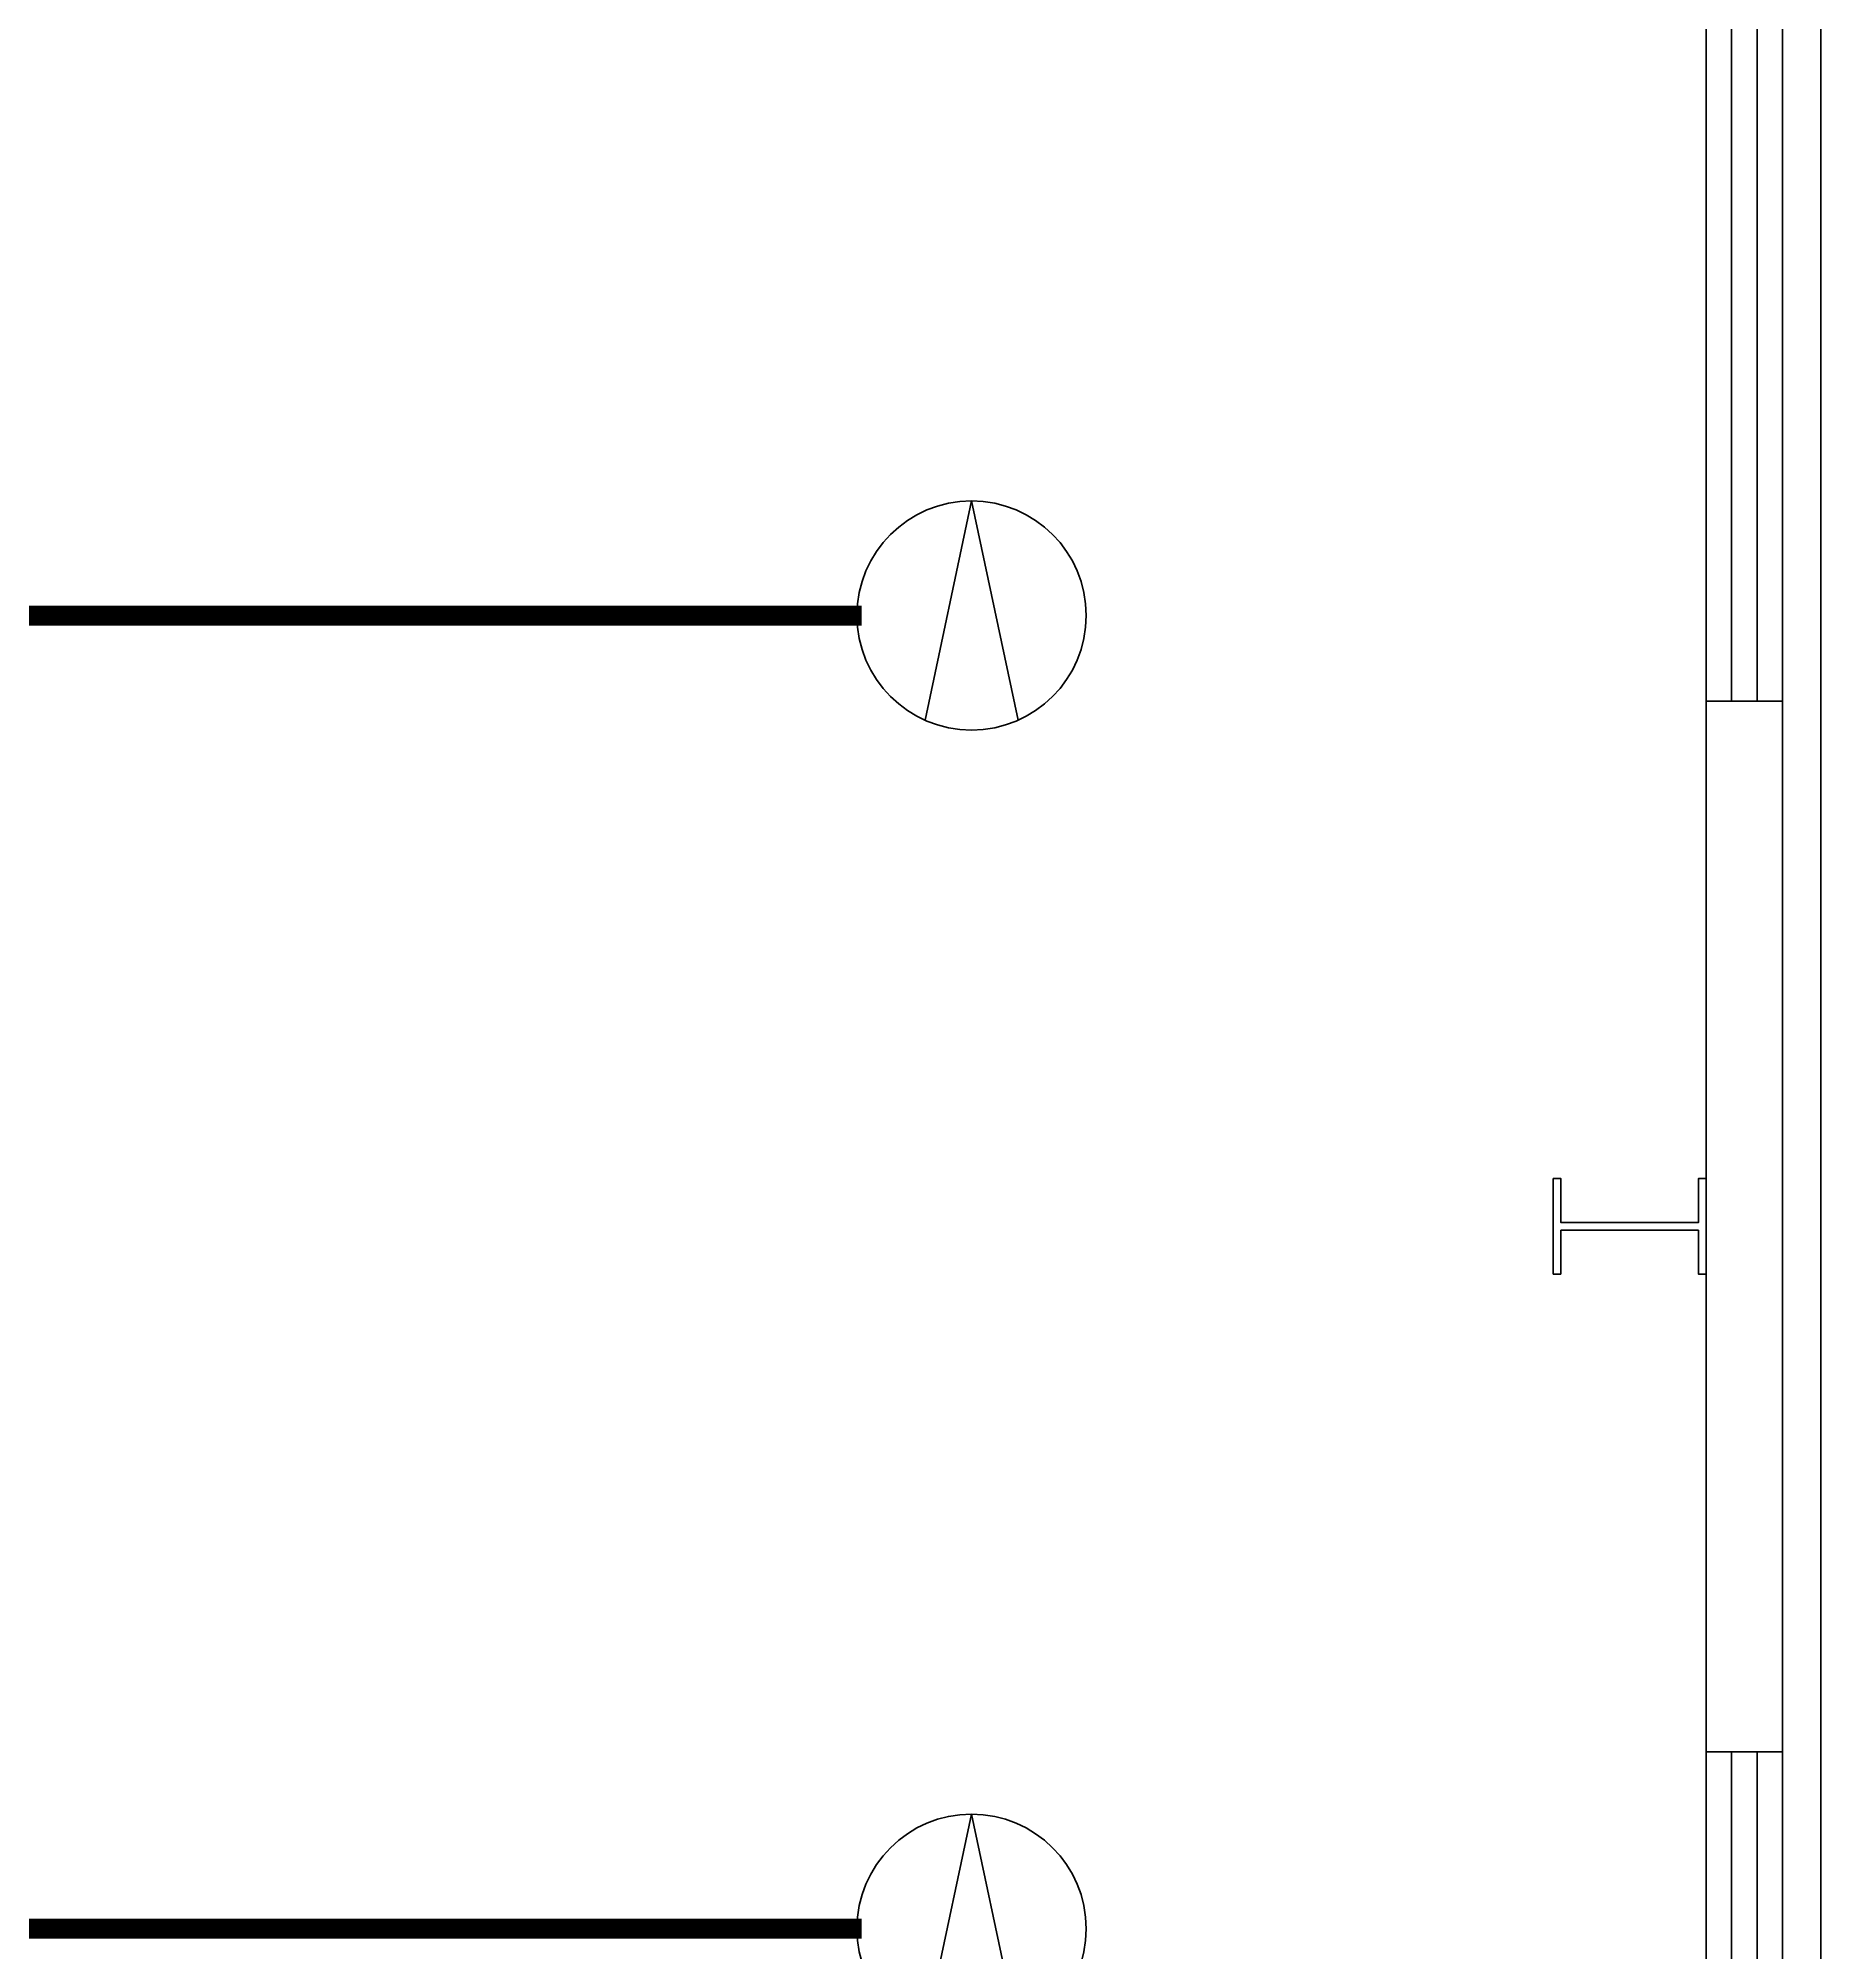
# Model space of a CAD drawing. Extents: x 12152 to 491505, y 111028 to 412681.
# Drawn here: x 91254 to 95920, y 199401 to 204404 of the extents above; entities that cross this region are included whole.
import ezdxf

# ---------------------------------------------------------------- set-up
doc = ezdxf.new("R2010")
doc.units = 0
doc.header["$LTSCALE"] = 1000
doc.header["$MEASUREMENT"] = 0
for name, color, linetype in [('COLUMN', 9, 'Continuous'), ('EQUIP-照明', 3, 'Continuous'), ('WALL', 11, 'Continuous'), ('WINDOW', 4, 'Continuous'), ('WIRE-照明', 1, 'Continuous'), ('图框(锁住)', 7, 'Continuous')]:
    doc.layers.add(name, color=color, linetype=linetype)
doc.styles.add('_TCH_LABEL', font='COMPLEX', dxfattribs={"bigfont": 'GBCBIG'})

# ---------------------------------------------------------------- blocks, each defined once
blk = doc.blocks.new('$TCHSYS$WIN2D')
for p, q in [((-0.5, 0.5), (0.5, 0.5)), ((-0.5, 0.5), (-0.5, -0.5)), ((0.5, 0.5), (0.5, -0.5)), ((0.5, 0.1667), (-0.5, 0.1667)), ((0.5, -0.1667), (-0.5, -0.1667)), ((-0.5, -0.5), (0.5, -0.5))]:
    blk.add_line(p, q)
blk = doc.blocks.new('$equip$00001177')
for q in [(-0.2031, -0.4569), (0.2031, -0.4569)]:
    blk.add_line((0, 0.5), q)
blk.add_circle((0, 0), 0.5)
at = {"style": '_TCH_LABEL', "flags": 9}
blk.add_attdef('A', (0, 0), '', height=0.00002, dxfattribs=at)

msp = doc.modelspace()

# ---------------------------------------------------------------- linework, layer by layer
at = {"layer": 'COLUMN', "color": 6}
msp.add_lwpolyline([(95239.8, 201169.2), (95219.8, 201169.2), (95219.8, 201419.2), (95239.8, 201419.2), (95239.8, 201304.2), (95599.8, 201304.2), (95599.8, 201419.2), (95619.8, 201419.2), (95619.8, 201169.2), (95599.8, 201169.2), (95599.8, 201284.2), (95239.8, 201284.2)], close=True, dxfattribs=at)
at = {"layer": 'WALL', "color": 0}
for p, q in [((95819.8, 202669.2), (95619.8, 202669.2)), ((95619.8, 202669.2), (95619.8, 199919.2)), ((95819.8, 199919.2), (95819.8, 202669.2)), ((95619.8, 199919.2), (95819.8, 199919.2))]:
    msp.add_line(p, q, dxfattribs=at)
at = {"layer": 'WIRE-照明', "linetype": 'Continuous', "const_width": 52.5}
for points in [[(90659.7, 202892.5), (93409.5, 202892.5)], [(90659.7, 199456.3), (93409.5, 199456.3)]]:
    msp.add_lwpolyline(points, dxfattribs=at)
at = {"layer": '图框(锁住)', "color": 0}
msp.add_lwpolyline([(87069.8, 214294.2), (95919.8, 214294.2), (95919.8, 188294.2), (87069.8, 188294.2)], dxfattribs=at)

# ---------------------------------------------------------------- block references
at = {"layer": 'EQUIP-照明'}
ref = msp.add_blockref('$equip$00001177', (93697.2, 202893.1), dxfattribs=dict(at, xscale=600, yscale=600, zscale=600))
ref.add_attrib('A', '深照型灯', (93697.2, 202893.1), dxfattribs={"layer": '0', "height": 0.012, "style": '_TCH_LABEL', "flags": 8})
ref = msp.add_blockref('$equip$00001177', (93697.2, 199455.8), dxfattribs=dict(at, xscale=600, yscale=600, zscale=600))
ref.add_attrib('A', '深照型灯', (93697.2, 199455.8), dxfattribs={"layer": '0', "height": 0.012, "style": '_TCH_LABEL', "flags": 8})
at = {"layer": 'WINDOW', "color": 0, "xscale": -3600, "yscale": 200, "zscale": -3600, "rotation": 90}
for p in [(95719.8, 204469.2), (95719.8, 198119.2)]:
    msp.add_blockref('$TCHSYS$WIN2D', p, dxfattribs=at)

doc.saveas('drawing.dxf')
